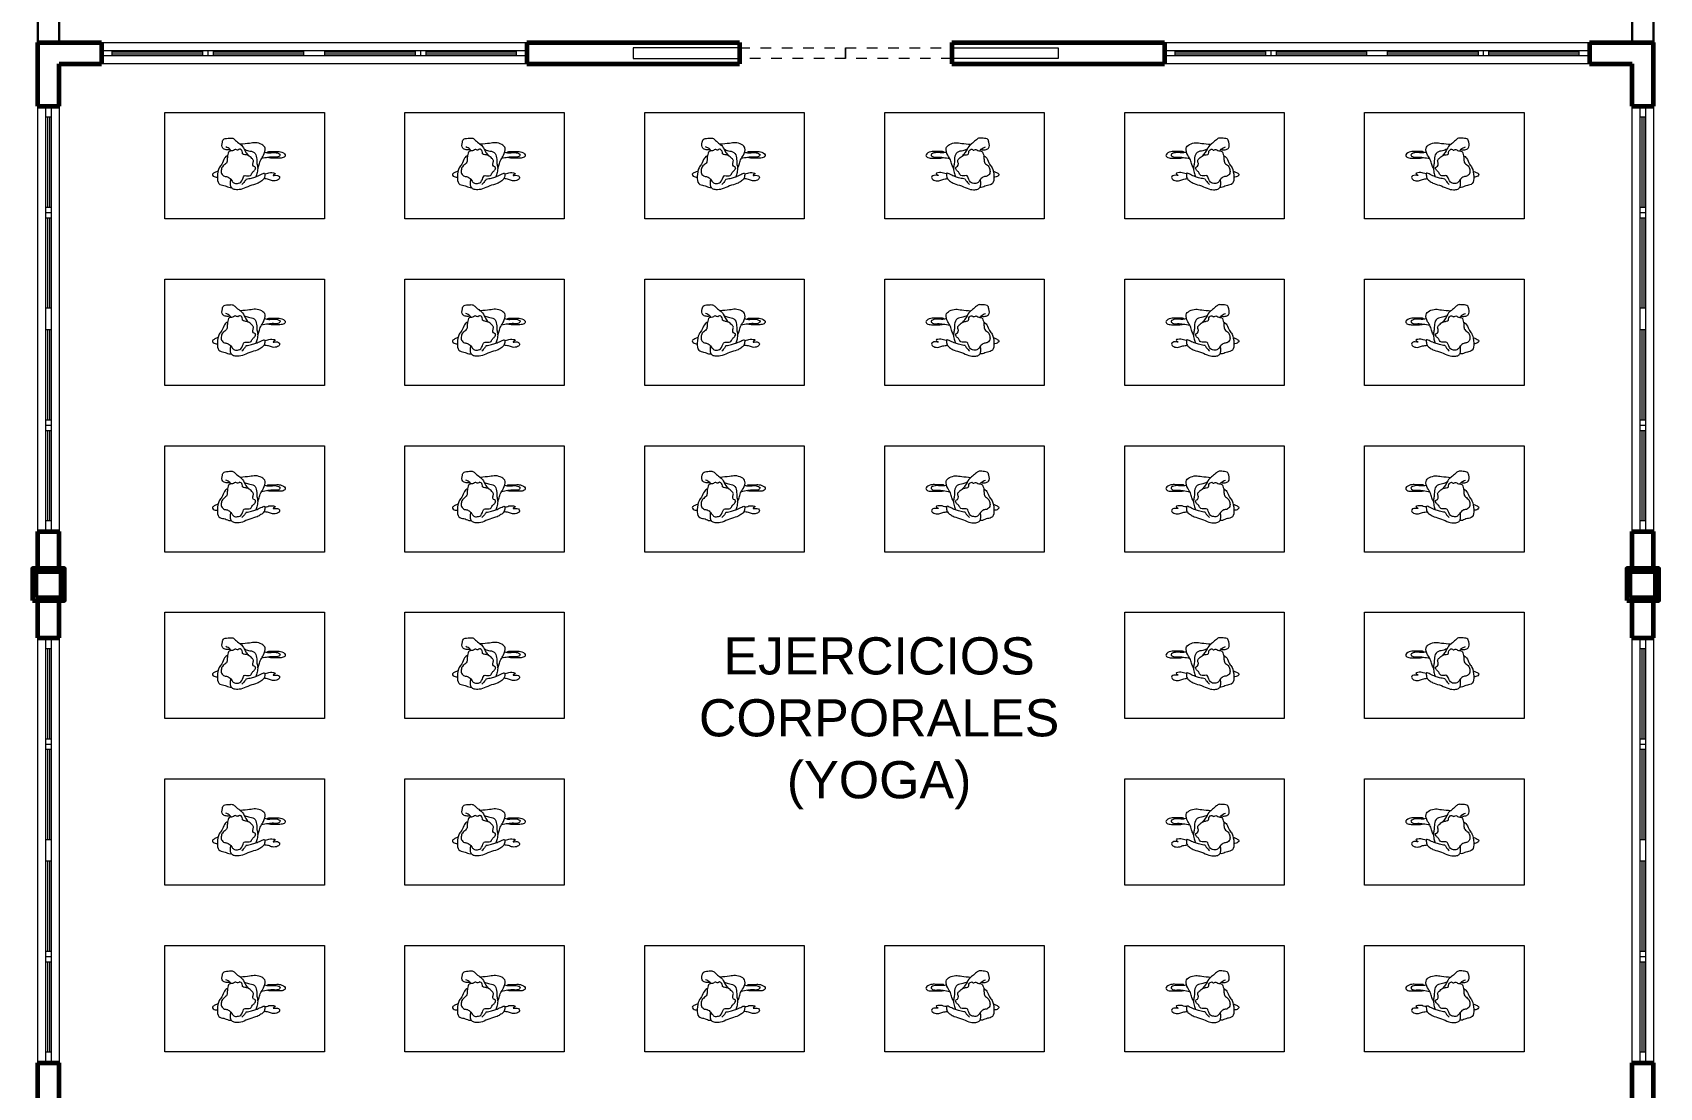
# Model space of a CAD drawing. Header units: millimetres. Extents: x 72 to 2826, y -203 to 794.
# Drawn here: x 1774.82 to 1790.13, y 373.35 to 383.27 of the extents above; entities that cross this region are included whole.
import ezdxf

# ---------------------------------------------------------------- set-up
doc = ezdxf.new("R2010")
doc.units = ezdxf.units.MM
doc.linetypes.add('ACAD_ISO03W100', pattern=[30, 12, -18])
for name, color, linetype, lineweight in [('Barandal', 138, 'Continuous', 30), ('envolvente', 164, 'Continuous', 60), ('Estructura', 1, 'Continuous', 60), ('mobiliario', 252, 'Continuous', 9), ('puertas', 15, 'Continuous', 9), ('ventanas', 132, 'Continuous', 9)]:
    doc.layers.add(name, color=color, linetype=linetype, lineweight=lineweight)
doc.styles.get("Standard").update_dxf_attribs({"font": 'arial.ttf'})

# ---------------------------------------------------------------- blocks, each defined once
blk = doc.blocks.new('pa37-13')
at = {"layer": 'mobiliario'}
for points, knots in [([(5.182, 1.822), (5.185, 1.833), (5.193, 1.85), (5.209, 1.881), (5.233, 1.868), (5.24, 1.841), (5.239, 1.828)], [0, 0, 0, 0, 0.311435, 0.603772, 0.845775, 1.191571, 1.191571, 1.191571, 1.191571]), ([(4.979, 1.707), (4.982, 1.72), (4.984, 1.746), (4.964, 1.791), (4.919, 1.784), (4.873, 1.772), (4.873, 1.714), (4.869, 1.682), (4.894, 1.656), (4.927, 1.618), (4.946, 1.589), (5.008, 1.561), (5.027, 1.543), (5.037, 1.534)], [0, 0, 0, 0, 0.349202, 0.696224, 1.350979, 1.714234, 2.107338, 2.417905, 2.736517, 3.12471, 3.451304, 3.895838, 4.242796, 4.242796, 4.242796, 4.242796]), ([(4.992, 1.699), (4.986, 1.702), (4.975, 1.708), (4.958, 1.734), (4.955, 1.749)], [0, 0, 0, 0, 0.2356658, 0.605131, 0.605131, 0.605131, 0.605131]), ([(4.987, 1.676), (4.984, 1.669), (4.97, 1.662), (4.993, 1.632), (4.966, 1.622), (4.994, 1.586), (5.022, 1.597), (5.029, 1.567), (5.031, 1.537), (5.061, 1.503), (5.082, 1.483), (5.111, 1.497), (5.141, 1.492), (5.142, 1.461), (5.179, 1.476), (5.191, 1.502), (5.233, 1.51), (5.221, 1.568), (5.232, 1.585), (5.296, 1.6), (5.3, 1.648), (5.3, 1.668), (5.277, 1.692), (5.258, 1.7), (5.231, 1.733), (5.235, 1.762), (5.206, 1.795), (5.166, 1.791), (5.133, 1.781), (5.107, 1.736), (5.071, 1.735), (5.04, 1.734), (5.014, 1.725), (4.99, 1.72), (4.992, 1.687), (4.987, 1.676)], [0, 0, 0, 0, 0.241116, 0.521482, 0.754489, 1.069744, 1.338336, 1.606056, 1.913506, 2.281657, 2.559779, 2.854245, 3.135448, 3.38544, 3.681901, 3.975933, 4.292738, 4.677937, 4.91712, 5.337514, 5.692675, 5.939913, 6.241522, 6.501296, 6.845258, 7.135575, 7.472524, 7.809681, 8.128446, 8.432932, 8.754393, 9.115075, 9.403489, 9.644436, 9.996505, 9.996505, 9.996505, 9.996505]), ([(5.036, 1.731), (5.042, 1.742), (5.057, 1.766), (5.12, 1.783), (5.147, 1.818), (5.232, 1.831), (5.307, 1.826), (5.317, 1.767), (5.324, 1.745), (5.336, 1.721), (5.336, 1.705), (5.335, 1.697)], [0, 0, 0, 0, 0.343103, 0.772029, 1.130082, 1.634366, 2.08811, 2.475676, 2.749531, 3.027115, 3.292544, 3.292544, 3.292544, 3.292544]), ([(5.257, 1.557), (5.255, 1.54), (5.248, 1.507), (5.235, 1.465), (5.217, 1.422), (5.194, 1.38), (5.218, 1.382), (5.238, 1.383), (5.257, 1.389), (5.282, 1.42), (5.302, 1.454), (5.319, 1.526), (5.353, 1.59), (5.36, 1.648), (5.351, 1.686), (5.326, 1.705), (5.291, 1.705), (5.271, 1.703), (5.26, 1.701)], [0, 0, 0, 0, 0.395239, 0.754812, 1.149773, 1.483414, 1.695274, 1.946837, 2.185797, 2.52426, 2.873711, 3.34345, 3.818963, 4.23353, 4.565589, 4.856651, 5.175628, 5.482747, 5.482747, 5.482747, 5.482747]), ([(5.157, 1.449), (5.145, 1.443), (5.122, 1.432), (5.077, 1.424), (5.029, 1.389), (4.964, 1.368), (4.927, 1.408), (4.91, 1.471), (4.923, 1.525), (4.927, 1.583), (4.93, 1.612)], [0, 0, 0, 0, 0.344741, 0.707366, 1.044295, 1.487591, 1.883175, 2.300061, 2.714098, 3.229076, 3.229076, 3.229076, 3.229076]), ([(4.976, 1.576), (4.981, 1.562), (4.993, 1.537), (4.997, 1.476), (5.056, 1.454), (5.11, 1.459), (5.145, 1.445), (5.196, 1.453), (5.222, 1.461), (5.235, 1.466)], [0, 0, 0, 0, 0.362144, 0.767195, 1.179649, 1.58368, 1.916373, 2.304043, 2.65596, 2.65596, 2.65596, 2.65596]), ([(5.257, 1.557), (5.266, 1.562), (5.281, 1.572), (5.3, 1.589), (5.308, 1.598)], [0, 0, 0, 0, 0.2908614, 0.6267383, 0.6267383, 0.6267383, 0.6267383]), ([(5.003, 1.382), (5.007, 1.37), (5.013, 1.346), (5.006, 1.3), (5.008, 1.275), (5.014, 1.252), (5.029, 1.229), (5.056, 1.26), (5.047, 1.302), (5.054, 1.353), (5.06, 1.393), (5.064, 1.413)], [0, 0, 0, 0, 0.335906, 0.706515, 0.983383, 1.256586, 1.498482, 1.794106, 2.152516, 2.546171, 2.97841, 2.97841, 2.97841, 2.97841]), ([(5.208, 1.382), (5.206, 1.372), (5.203, 1.351), (5.193, 1.334), (5.201, 1.267), (5.216, 1.299), (5.226, 1.307), (5.22, 1.276), (5.223, 1.252), (5.244, 1.236), (5.272, 1.261), (5.276, 1.31), (5.258, 1.346), (5.255, 1.376), (5.253, 1.39)], [0, 0, 0, 0, 0.295114, 0.573125, 0.935293, 1.189867, 1.347418, 1.632911, 1.911769, 2.156627, 2.457103, 2.836962, 3.187197, 3.548107, 3.548107, 3.548107, 3.548107]), ([(5.009, 1.357), (5.006, 1.357), (4.997, 1.354), (4.999, 1.33), (4.999, 1.278), (4.995, 1.237), (5.023, 1.179), (5.057, 1.198), (5.061, 1.241), (5.06, 1.287), (5.061, 1.328), (5.057, 1.347), (5.055, 1.357)], [0, 0, 0, 0, 0.175077, 0.42664, 0.825774, 1.197946, 1.59412, 1.870484, 2.22438, 2.602868, 2.956047, 3.249781, 3.249781, 3.249781, 3.249781])]:
    blk.add_open_spline(points, degree=3, knots=knots, dxfattribs=at)

msp = doc.modelspace()

# ---------------------------------------------------------------- linework, layer by layer
msp.add_open_spline([(1779.119, 423.106), (1783.906, 421.706), (1793.915, 420.322), (1815.445, 413.59), (1838.92, 406.021), (1873.318, 376.578), (1906.736, 375.751), (1933.359, 375.408)], degree=3, knots=[23.079335, 23.079335, 23.079335, 23.079335, 38.150216, 52.911461, 90.984172, 110.741118, 186.239373, 186.239373, 186.239373, 186.239373])
at = {"layer": 'Barandal'}
for p, q in [((1774.874, 383.18), (1774.874, 392.93)), ((1775.074, 383.18), (1775.074, 392.93)), ((1789.874, 383.18), (1789.874, 392.93)), ((1790.074, 383.18), (1790.074, 392.93))]:
    msp.add_line(p, q, dxfattribs=at)
at = {"layer": 'envolvente'}
for p, q in [((1774.874, 382.58), (1774.874, 383.18)), ((1774.874, 383.18), (1775.474, 383.18)), ((1775.474, 383.18), (1775.474, 382.98)), ((1779.474, 383.18), (1779.474, 382.98)), ((1779.474, 383.18), (1781.474, 383.18)), ((1781.474, 383.18), (1781.474, 382.98)), ((1783.474, 383.18), (1783.474, 382.98)), ((1783.474, 383.18), (1785.474, 383.18)), ((1785.474, 383.18), (1785.474, 382.98)), ((1789.474, 383.18), (1790.074, 383.18)), ((1789.474, 383.18), (1789.474, 382.98)), ((1790.074, 382.58), (1790.074, 383.18)), ((1775.074, 382.58), (1775.074, 382.98)), ((1775.074, 382.98), (1775.474, 382.98)), ((1779.474, 382.98), (1781.474, 382.98)), ((1783.474, 382.98), (1785.474, 382.98)), ((1789.474, 382.98), (1789.874, 382.98)), ((1789.874, 382.58), (1789.874, 382.98)), ((1774.874, 382.58), (1775.074, 382.58)), ((1789.874, 382.58), (1790.074, 382.58)), ((1774.874, 378.23), (1774.874, 378.58)), ((1774.874, 378.58), (1775.074, 378.58)), ((1775.074, 378.23), (1775.074, 378.58)), ((1789.874, 378.23), (1789.874, 378.58)), ((1789.874, 378.58), (1790.074, 378.58)), ((1790.074, 378.23), (1790.074, 378.58)), ((1774.874, 377.58), (1774.874, 377.93)), ((1775.074, 377.58), (1775.074, 377.93)), ((1789.874, 377.58), (1789.874, 377.93)), ((1790.074, 377.58), (1790.074, 377.93)), ((1774.874, 377.58), (1775.074, 377.58)), ((1789.874, 377.58), (1790.074, 377.58)), ((1774.874, 371.58), (1774.874, 373.58)), ((1774.874, 373.58), (1775.074, 373.58)), ((1775.074, 371.58), (1775.074, 373.58)), ((1789.874, 372.58), (1789.874, 373.58)), ((1789.874, 373.58), (1790.074, 373.58)), ((1790.074, 372.58), (1790.074, 373.58))]:
    msp.add_line(p, q, dxfattribs=at)
at = {"layer": 'envolvente', "lineweight": 9}
for p, q in [((1775.474, 383.18), (1779.474, 383.18)), ((1785.474, 383.18), (1789.474, 383.18)), ((1779.474, 382.98), (1775.474, 382.98)), ((1789.474, 382.98), (1785.474, 382.98)), ((1774.874, 378.58), (1774.874, 382.58)), ((1775.074, 382.58), (1775.074, 378.58)), ((1789.874, 378.58), (1789.874, 382.58)), ((1790.074, 382.58), (1790.074, 378.58)), ((1774.874, 373.58), (1774.874, 377.58)), ((1775.074, 377.58), (1775.074, 373.58)), ((1789.874, 373.58), (1789.874, 377.58)), ((1790.074, 377.58), (1790.074, 373.58))]:
    msp.add_line(p, q, dxfattribs=at)
at = {"layer": 'Estructura'}
for points in [[(1774.824, 377.93), (1775.124, 377.93), (1775.124, 378.23), (1774.824, 378.23)], [(1774.854, 377.96), (1775.094, 377.96), (1775.094, 378.2), (1774.854, 378.2)], [(1789.824, 377.93), (1790.124, 377.93), (1790.124, 378.23), (1789.824, 378.23)], [(1789.854, 377.96), (1790.094, 377.96), (1790.094, 378.2), (1789.854, 378.2)]]:
    msp.add_lwpolyline(points, close=True, dxfattribs=at)
at = {"layer": 'mobiliario'}
for points in [[(1776.07, 382.521), (1777.57, 382.521), (1777.57, 381.521), (1776.07, 381.521)], [(1778.327, 382.521), (1779.827, 382.521), (1779.827, 381.521), (1778.327, 381.521)], [(1780.585, 382.521), (1782.085, 382.521), (1782.085, 381.521), (1780.585, 381.521)], [(1782.842, 382.521), (1784.342, 382.521), (1784.342, 381.521), (1782.842, 381.521)], [(1785.1, 382.521), (1786.6, 382.521), (1786.6, 381.521), (1785.1, 381.521)], [(1787.357, 382.521), (1788.857, 382.521), (1788.857, 381.521), (1787.357, 381.521)], [(1776.07, 380.953), (1777.57, 380.953), (1777.57, 379.953), (1776.07, 379.953)], [(1778.327, 380.953), (1779.827, 380.953), (1779.827, 379.953), (1778.327, 379.953)], [(1780.585, 380.953), (1782.085, 380.953), (1782.085, 379.953), (1780.585, 379.953)], [(1782.842, 380.953), (1784.342, 380.953), (1784.342, 379.953), (1782.842, 379.953)], [(1785.1, 380.953), (1786.6, 380.953), (1786.6, 379.953), (1785.1, 379.953)], [(1787.357, 380.953), (1788.857, 380.953), (1788.857, 379.953), (1787.357, 379.953)], [(1776.07, 379.386), (1777.57, 379.386), (1777.57, 378.386), (1776.07, 378.386)], [(1778.327, 379.386), (1779.827, 379.386), (1779.827, 378.386), (1778.327, 378.386)], [(1780.585, 379.386), (1782.085, 379.386), (1782.085, 378.386), (1780.585, 378.386)], [(1782.842, 379.386), (1784.342, 379.386), (1784.342, 378.386), (1782.842, 378.386)], [(1785.1, 379.386), (1786.6, 379.386), (1786.6, 378.386), (1785.1, 378.386)], [(1787.357, 379.386), (1788.857, 379.386), (1788.857, 378.386), (1787.357, 378.386)], [(1776.07, 377.819), (1777.57, 377.819), (1777.57, 376.819), (1776.07, 376.819)], [(1778.327, 377.819), (1779.827, 377.819), (1779.827, 376.819), (1778.327, 376.819)], [(1785.1, 377.819), (1786.6, 377.819), (1786.6, 376.819), (1785.1, 376.819)], [(1787.357, 377.819), (1788.857, 377.819), (1788.857, 376.819), (1787.357, 376.819)], [(1776.07, 376.252), (1777.57, 376.252), (1777.57, 375.252), (1776.07, 375.252)], [(1778.327, 376.252), (1779.827, 376.252), (1779.827, 375.252), (1778.327, 375.252)], [(1785.1, 376.252), (1786.6, 376.252), (1786.6, 375.252), (1785.1, 375.252)], [(1787.357, 376.252), (1788.857, 376.252), (1788.857, 375.252), (1787.357, 375.252)], [(1776.07, 374.685), (1777.57, 374.685), (1777.57, 373.685), (1776.07, 373.685)], [(1778.327, 374.685), (1779.827, 374.685), (1779.827, 373.685), (1778.327, 373.685)], [(1780.585, 374.685), (1782.085, 374.685), (1782.085, 373.685), (1780.585, 373.685)], [(1782.842, 374.685), (1784.342, 374.685), (1784.342, 373.685), (1782.842, 373.685)], [(1785.1, 374.685), (1786.6, 374.685), (1786.6, 373.685), (1785.1, 373.685)], [(1787.357, 374.685), (1788.857, 374.685), (1788.857, 373.685), (1787.357, 373.685)]]:
    msp.add_lwpolyline(points, close=True, dxfattribs=at)
at = {"layer": 'puertas'}
for points in [[(1781.474, 383.13), (1780.474, 383.13), (1780.474, 383.03), (1781.474, 383.03)], [(1783.474, 383.13), (1784.474, 383.13), (1784.474, 383.03), (1783.474, 383.03)]]:
    msp.add_lwpolyline(points, close=True, dxfattribs=at)
at = {"layer": 'puertas', "linetype": 'ACAD_ISO03W100', "ltscale": 0.004}
for points in [[(1781.474, 383.13), (1782.474, 383.13), (1782.474, 383.03), (1781.474, 383.03)], [(1782.474, 383.13), (1783.474, 383.13), (1783.474, 383.03), (1782.474, 383.03)]]:
    msp.add_lwpolyline(points, close=True, dxfattribs=at)
at = {"layer": 'ventanas'}
for p, q in [((1775.474, 383.105), (1777.474, 383.105)), ((1777.474, 383.055), (1775.474, 383.055)), ((1775.574, 383.055), (1775.574, 383.105)), ((1776.424, 383.09), (1775.574, 383.09)), ((1776.424, 383.07), (1775.574, 383.07)), ((1776.424, 383.105), (1776.424, 383.055)), ((1776.474, 383.105), (1776.474, 383.055)), ((1776.524, 383.105), (1776.524, 383.055)), ((1777.374, 383.09), (1776.524, 383.09)), ((1777.374, 383.07), (1776.524, 383.07)), ((1777.374, 383.105), (1777.374, 383.055)), ((1777.474, 383.105), (1779.474, 383.105)), ((1779.474, 383.055), (1777.474, 383.055)), ((1777.574, 383.055), (1777.574, 383.105)), ((1778.424, 383.09), (1777.574, 383.09)), ((1778.424, 383.07), (1777.574, 383.07)), ((1778.424, 383.105), (1778.424, 383.055)), ((1778.474, 383.105), (1778.474, 383.055)), ((1778.524, 383.105), (1778.524, 383.055)), ((1779.374, 383.09), (1778.524, 383.09)), ((1779.374, 383.07), (1778.524, 383.07)), ((1779.374, 383.105), (1779.374, 383.055)), ((1785.474, 383.105), (1787.474, 383.105)), ((1787.474, 383.055), (1785.474, 383.055)), ((1785.574, 383.055), (1785.574, 383.105)), ((1786.424, 383.09), (1785.574, 383.09)), ((1786.424, 383.07), (1785.574, 383.07)), ((1786.424, 383.105), (1786.424, 383.055)), ((1786.474, 383.105), (1786.474, 383.055)), ((1786.524, 383.105), (1786.524, 383.055)), ((1787.374, 383.09), (1786.524, 383.09)), ((1787.374, 383.07), (1786.524, 383.07)), ((1787.374, 383.105), (1787.374, 383.055)), ((1787.474, 383.105), (1789.474, 383.105)), ((1789.474, 383.055), (1787.474, 383.055)), ((1787.574, 383.055), (1787.574, 383.105)), ((1788.424, 383.09), (1787.574, 383.09)), ((1788.424, 383.07), (1787.574, 383.07)), ((1788.424, 383.105), (1788.424, 383.055)), ((1788.474, 383.105), (1788.474, 383.055)), ((1788.524, 383.105), (1788.524, 383.055)), ((1789.374, 383.09), (1788.524, 383.09)), ((1789.374, 383.07), (1788.524, 383.07)), ((1789.374, 383.105), (1789.374, 383.055)), ((1774.949, 380.58), (1774.949, 382.58)), ((1774.999, 382.58), (1774.999, 380.58)), ((1789.949, 380.58), (1789.949, 382.58)), ((1789.999, 382.58), (1789.999, 380.58)), ((1774.949, 382.48), (1774.999, 382.48)), ((1774.964, 382.48), (1774.964, 381.63)), ((1774.984, 382.48), (1774.984, 381.63)), ((1789.949, 382.48), (1789.999, 382.48)), ((1789.964, 382.48), (1789.964, 381.63)), ((1789.984, 382.48), (1789.984, 381.63)), ((1774.949, 381.63), (1774.999, 381.63)), ((1789.949, 381.63), (1789.999, 381.63)), ((1774.949, 381.58), (1774.999, 381.58)), ((1774.949, 381.53), (1774.999, 381.53)), ((1774.964, 381.53), (1774.964, 380.68)), ((1774.984, 381.53), (1774.984, 380.68)), ((1789.949, 381.58), (1789.999, 381.58)), ((1789.949, 381.53), (1789.999, 381.53)), ((1789.964, 381.53), (1789.964, 380.68)), ((1789.984, 381.53), (1789.984, 380.68)), ((1774.999, 380.68), (1774.949, 380.68)), ((1774.949, 378.58), (1774.949, 380.58)), ((1774.999, 380.58), (1774.999, 378.58)), ((1789.999, 380.68), (1789.949, 380.68)), ((1789.949, 378.58), (1789.949, 380.58)), ((1789.999, 380.58), (1789.999, 378.58)), ((1774.949, 380.48), (1774.999, 380.48)), ((1774.964, 380.48), (1774.964, 379.63)), ((1774.984, 380.48), (1774.984, 379.63)), ((1789.949, 380.48), (1789.999, 380.48)), ((1789.964, 380.48), (1789.964, 379.63)), ((1789.984, 380.48), (1789.984, 379.63)), ((1774.949, 379.63), (1774.999, 379.63)), ((1789.949, 379.63), (1789.999, 379.63)), ((1774.949, 379.58), (1774.999, 379.58)), ((1774.949, 379.53), (1774.999, 379.53)), ((1774.964, 379.53), (1774.964, 378.68)), ((1774.984, 379.53), (1774.984, 378.68)), ((1789.949, 379.58), (1789.999, 379.58)), ((1789.949, 379.53), (1789.999, 379.53)), ((1789.964, 379.53), (1789.964, 378.68)), ((1789.984, 379.53), (1789.984, 378.68)), ((1774.999, 378.68), (1774.949, 378.68)), ((1789.999, 378.68), (1789.949, 378.68)), ((1774.949, 375.58), (1774.949, 377.58)), ((1774.999, 377.58), (1774.999, 375.58)), ((1789.949, 375.58), (1789.949, 377.58)), ((1789.999, 377.58), (1789.999, 375.58)), ((1774.949, 377.48), (1774.999, 377.48)), ((1774.964, 377.48), (1774.964, 376.63)), ((1774.984, 377.48), (1774.984, 376.63)), ((1789.949, 377.48), (1789.999, 377.48)), ((1789.964, 377.48), (1789.964, 376.63)), ((1789.984, 377.48), (1789.984, 376.63)), ((1774.949, 376.63), (1774.999, 376.63)), ((1774.949, 376.58), (1774.999, 376.58)), ((1789.949, 376.63), (1789.999, 376.63)), ((1789.949, 376.58), (1789.999, 376.58)), ((1774.949, 376.53), (1774.999, 376.53)), ((1774.964, 376.53), (1774.964, 375.68)), ((1774.984, 376.53), (1774.984, 375.68)), ((1789.949, 376.53), (1789.999, 376.53)), ((1789.964, 376.53), (1789.964, 375.68)), ((1789.984, 376.53), (1789.984, 375.68)), ((1774.999, 375.68), (1774.949, 375.68)), ((1789.999, 375.68), (1789.949, 375.68)), ((1774.949, 373.58), (1774.949, 375.58)), ((1774.999, 375.58), (1774.999, 373.58)), ((1789.949, 373.58), (1789.949, 375.58)), ((1789.999, 375.58), (1789.999, 373.58)), ((1774.949, 375.48), (1774.999, 375.48)), ((1774.964, 375.48), (1774.964, 374.63)), ((1774.984, 375.48), (1774.984, 374.63)), ((1789.949, 375.48), (1789.999, 375.48)), ((1789.964, 375.48), (1789.964, 374.63)), ((1789.984, 375.48), (1789.984, 374.63)), ((1774.949, 374.63), (1774.999, 374.63)), ((1774.949, 374.58), (1774.999, 374.58)), ((1789.949, 374.63), (1789.999, 374.63)), ((1789.949, 374.58), (1789.999, 374.58)), ((1774.949, 374.53), (1774.999, 374.53)), ((1774.964, 374.53), (1774.964, 373.68)), ((1774.984, 374.53), (1774.984, 373.68)), ((1789.949, 374.53), (1789.999, 374.53)), ((1789.964, 374.53), (1789.964, 373.68)), ((1789.984, 374.53), (1789.984, 373.68)), ((1774.999, 373.68), (1774.949, 373.68)), ((1789.999, 373.68), (1789.949, 373.68))]:
    msp.add_line(p, q, dxfattribs=at)

# ---------------------------------------------------------------- block references
at = {"layer": 'mobiliario', "xscale": -1, "rotation": 90}
for p in [(1778.391, 387.152), (1780.649, 387.152), (1782.906, 387.152), (1778.391, 385.585), (1780.649, 385.585), (1782.906, 385.585), (1778.391, 384.018), (1780.649, 384.018), (1782.906, 384.018), (1778.391, 382.451), (1780.649, 382.451), (1778.391, 380.884), (1780.649, 380.884), (1778.391, 379.317), (1780.649, 379.317), (1782.906, 379.317)]:
    msp.add_blockref('pa37-13', p, dxfattribs=at)
at = {"layer": 'mobiliario', "rotation": 270}
for p in [(1782.041, 387.152), (1784.299, 387.152), (1786.556, 387.152), (1782.041, 385.585), (1784.299, 385.585), (1786.556, 385.585), (1782.041, 384.018), (1784.299, 384.018), (1786.556, 384.018), (1784.299, 382.451), (1786.556, 382.451), (1784.299, 380.884), (1786.556, 380.884), (1782.041, 379.317), (1784.299, 379.317), (1786.556, 379.317)]:
    msp.add_blockref('pa37-13', p, dxfattribs=at)

# ---------------------------------------------------------------- texts
at = {"layer": 'mobiliario', "insert": (1780.476, 375.964), "char_height": 0.34952, "width": 4.6263, "attachment_point": 7}
msp.add_mtext('\\pxqc;EJERCICIOS CORPORALES (YOGA)', dxfattribs=at)

doc.saveas('drawing.dxf')
